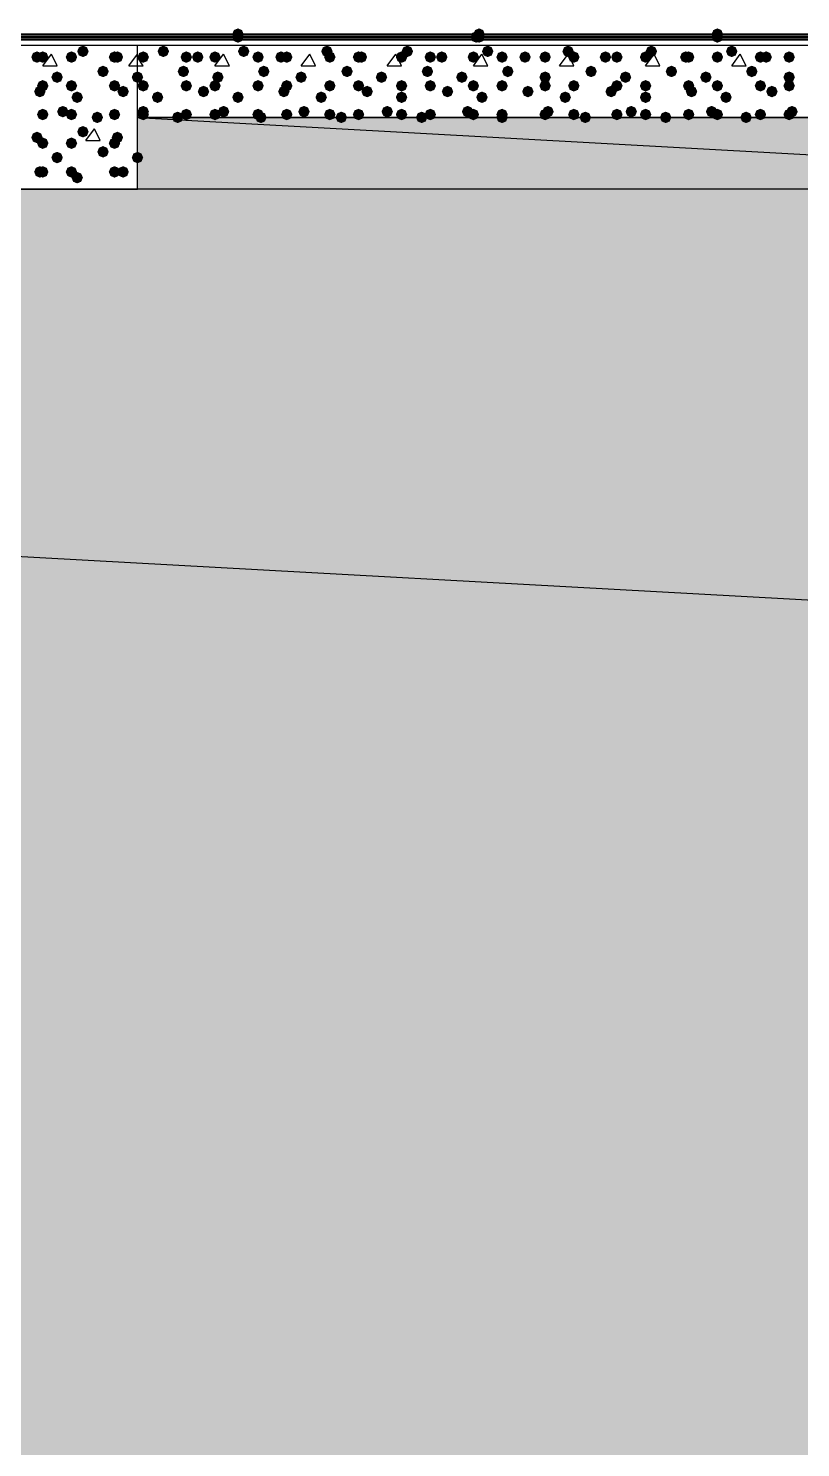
# Model space of a CAD drawing. Header units: millimetres. Extents: x 0 to 420, y 0 to 297.
# Drawn here: x 131.83 to 143.21, y 205.51 to 226.44 of the extents above; entities that cross this region are included whole.
import ezdxf

# ---------------------------------------------------------------- set-up
doc = ezdxf.new("R2010")
doc.units = ezdxf.units.MM
doc.layers.get('0').update_dxf_attribs({"linetype": 'CONTINUOUS'})

msp = doc.modelspace()

# ---------------------------------------------------------------- hatches: boundary and pattern name
at = {"true_color": 0x000007}
h = msp.add_hatch(color=0, dxfattribs=at)
h.paths.add_polyline_path([(32.342667, 226.271667), (32.342667, 226.314)], flags=0)
h.paths.add_polyline_path([(32.342667, 226.271667), (32.342667, 226.314), (380.788333, 226.271667)], flags=0)
h.paths.add_polyline_path([(32.342667, 226.314), (380.788333, 226.271667), (380.788333, 226.314)], flags=0)
at = {"true_color": 0x0000fe}
for points in [[(135.001, 226.356333), (134.976129, 226.296537), (134.916333, 226.271667), (134.856538, 226.296537), (134.831667, 226.356333), (134.856537, 226.416129), (134.916333, 226.441), (134.976129, 226.416129)], [(135.001, 226.314), (134.976129, 226.254204), (134.916333, 226.229333), (134.856538, 226.254204), (134.831667, 226.314), (134.856537, 226.373796), (134.916333, 226.398667), (134.976129, 226.373796)], [(135.001, 226.314), (134.976129, 226.254204), (134.916333, 226.229333), (134.856538, 226.254204), (134.831667, 226.314), (134.856537, 226.373796), (134.916333, 226.398667), (134.976129, 226.373796)], [(135.001, 226.314), (134.976129, 226.254204), (134.916333, 226.229333), (134.856538, 226.254204), (134.831667, 226.314), (134.856537, 226.373796), (134.916333, 226.398667), (134.976129, 226.373796)], [(138.514667, 226.314), (138.489796, 226.254204), (138.43, 226.229333), (138.370204, 226.254204), (138.345333, 226.314), (138.370204, 226.373796), (138.43, 226.398667), (138.489796, 226.373796)], [(138.557, 226.356333), (138.532129, 226.296537), (138.472333, 226.271667), (138.412538, 226.296537), (138.387667, 226.356333), (138.412537, 226.416129), (138.472333, 226.441), (138.532129, 226.416129)], [(138.557, 226.314), (138.532129, 226.254204), (138.472333, 226.229333), (138.412538, 226.254204), (138.387667, 226.314), (138.412537, 226.373796), (138.472333, 226.398667), (138.532129, 226.373796)], [(138.557, 226.314), (138.532129, 226.254204), (138.472333, 226.229333), (138.412538, 226.254204), (138.387667, 226.314), (138.412537, 226.373796), (138.472333, 226.398667), (138.532129, 226.373796)], [(142.070667, 226.356333), (142.045796, 226.296537), (141.986, 226.271667), (141.926204, 226.296537), (141.901333, 226.356333), (141.926204, 226.416129), (141.986, 226.441), (142.045796, 226.416129)], [(142.070667, 226.314), (142.045796, 226.254204), (141.986, 226.229333), (141.926204, 226.254204), (141.901333, 226.314), (141.926204, 226.373796), (141.986, 226.398667), (142.045796, 226.373796)], [(142.070667, 226.314), (142.045796, 226.254204), (141.986, 226.229333), (141.926204, 226.254204), (141.901333, 226.314), (141.926204, 226.373796), (141.986, 226.398667), (142.045796, 226.373796)], [(142.070667, 226.314), (142.045796, 226.254204), (141.986, 226.229333), (141.926204, 226.254204), (141.901333, 226.314), (141.926204, 226.373796), (141.986, 226.398667), (142.045796, 226.373796)]]:
    msp.add_hatch(color=0, dxfattribs=at).paths.add_polyline_path(points, flags=0)
at = {"true_color": 0x000007}
for points in [[(132.037667, 226.017667), (132.012796, 225.957871), (131.953, 225.933), (131.893204, 225.957871), (131.868333, 226.017667), (131.893204, 226.077462), (131.953, 226.102333), (132.012796, 226.077463)], [(132.122333, 226.017667), (132.097463, 225.957871), (132.037667, 225.933), (131.977871, 225.957871), (131.953, 226.017667), (131.977871, 226.077462), (132.037667, 226.102333), (132.097462, 226.077463)], [(132.545667, 226.017667), (132.520796, 225.957871), (132.461, 225.933), (132.401204, 225.957871), (132.376333, 226.017667), (132.401204, 226.077462), (132.461, 226.102333), (132.520796, 226.077463)], [(132.715, 226.102333), (132.690129, 226.042537), (132.630333, 226.017667), (132.570538, 226.042537), (132.545667, 226.102333), (132.570537, 226.162129), (132.630333, 226.187), (132.690129, 226.162129)], [(133.180667, 226.017667), (133.155796, 225.957871), (133.096, 225.933), (133.036204, 225.957871), (133.011333, 226.017667), (133.036204, 226.077462), (133.096, 226.102333), (133.155796, 226.077463)], [(133.223, 226.017667), (133.198129, 225.957871), (133.138333, 225.933), (133.078537, 225.957871), (133.053667, 226.017667), (133.078537, 226.077462), (133.138333, 226.102333), (133.198129, 226.077463)], [(133.011333, 225.806), (132.986462, 225.746204), (132.926667, 225.721333), (132.866871, 225.746204), (132.842, 225.806), (132.866871, 225.865796), (132.926667, 225.890667), (132.986462, 225.865796)], [(132.122333, 225.594333), (132.097463, 225.534538), (132.037667, 225.509667), (131.977871, 225.534538), (131.953, 225.594333), (131.977871, 225.654129), (132.037667, 225.679), (132.097462, 225.654129)], [(132.334, 225.721333), (132.309129, 225.661537), (132.249333, 225.636667), (132.189538, 225.661537), (132.164667, 225.721333), (132.189537, 225.781129), (132.249333, 225.806), (132.309129, 225.781129)], [(132.545667, 225.594333), (132.520796, 225.534538), (132.461, 225.509667), (132.401204, 225.534538), (132.376333, 225.594333), (132.401204, 225.654129), (132.461, 225.679), (132.520796, 225.654129)], [(133.180667, 225.594333), (133.155796, 225.534538), (133.096, 225.509667), (133.036204, 225.534538), (133.011333, 225.594333), (133.036204, 225.654129), (133.096, 225.679), (133.155796, 225.654129)], [(133.519333, 225.721333), (133.494463, 225.661537), (133.434667, 225.636667), (133.374871, 225.661537), (133.35, 225.721333), (133.374871, 225.781129), (133.434667, 225.806), (133.494462, 225.781129)], [(132.08, 225.509667), (132.055129, 225.449871), (131.995333, 225.425), (131.935538, 225.449871), (131.910667, 225.509667), (131.935537, 225.569462), (131.995333, 225.594333), (132.055129, 225.569463)], [(132.630333, 225.425), (132.605463, 225.365204), (132.545667, 225.340333), (132.485871, 225.365204), (132.461, 225.425), (132.485871, 225.484796), (132.545667, 225.509667), (132.605462, 225.484796)], [(133.307667, 225.509667), (133.282796, 225.449871), (133.223, 225.425), (133.163204, 225.449871), (133.138333, 225.509667), (133.163204, 225.569462), (133.223, 225.594333), (133.282796, 225.569463)], [(132.122333, 225.171), (132.097463, 225.111204), (132.037667, 225.086333), (131.977871, 225.111204), (131.953, 225.171), (131.977871, 225.230796), (132.037667, 225.255667), (132.097462, 225.230796)], [(132.418667, 225.213333), (132.393796, 225.153537), (132.334, 225.128667), (132.274204, 225.153537), (132.249333, 225.213333), (132.274204, 225.273129), (132.334, 225.298), (132.393796, 225.273129)], [(132.545667, 225.171), (132.520796, 225.111204), (132.461, 225.086333), (132.401204, 225.111204), (132.376333, 225.171), (132.401204, 225.230796), (132.461, 225.255667), (132.520796, 225.230796)], [(132.926667, 225.128667), (132.901796, 225.068871), (132.842, 225.044), (132.782204, 225.068871), (132.757333, 225.128667), (132.782204, 225.188462), (132.842, 225.213333), (132.901796, 225.188463)], [(133.180667, 225.171), (133.155796, 225.111204), (133.096, 225.086333), (133.036204, 225.111204), (133.011333, 225.171), (133.036204, 225.230796), (133.096, 225.255667), (133.155796, 225.230796)], [(132.715, 224.917), (132.690129, 224.857204), (132.630333, 224.832333), (132.570538, 224.857204), (132.545667, 224.917), (132.570537, 224.976796), (132.630333, 225.001667), (132.690129, 224.976796)], [(132.037667, 224.832333), (132.012796, 224.772537), (131.953, 224.747667), (131.893204, 224.772537), (131.868333, 224.832333), (131.893204, 224.892129), (131.953, 224.917), (132.012796, 224.892129)], [(132.122333, 224.747667), (132.097463, 224.687871), (132.037667, 224.663), (131.977871, 224.687871), (131.953, 224.747667), (131.977871, 224.807462), (132.037667, 224.832333), (132.097462, 224.807463)], [(132.545667, 224.747667), (132.520796, 224.687871), (132.461, 224.663), (132.401204, 224.687871), (132.376333, 224.747667), (132.401204, 224.807462), (132.461, 224.832333), (132.520796, 224.807463)], [(133.180667, 224.747667), (133.155796, 224.687871), (133.096, 224.663), (133.036204, 224.687871), (133.011333, 224.747667), (133.036204, 224.807462), (133.096, 224.832333), (133.155796, 224.807463)], [(133.223, 224.832333), (133.198129, 224.772537), (133.138333, 224.747667), (133.078537, 224.772537), (133.053667, 224.832333), (133.078537, 224.892129), (133.138333, 224.917), (133.198129, 224.892129)], [(132.334, 224.536), (132.309129, 224.476204), (132.249333, 224.451333), (132.189538, 224.476204), (132.164667, 224.536), (132.189537, 224.595796), (132.249333, 224.620667), (132.309129, 224.595796)], [(133.011333, 224.620667), (132.986462, 224.560871), (132.926667, 224.536), (132.866871, 224.560871), (132.842, 224.620667), (132.866871, 224.680462), (132.926667, 224.705333), (132.986462, 224.680463)], [(133.519333, 224.536), (133.494463, 224.476204), (133.434667, 224.451333), (133.374871, 224.476204), (133.35, 224.536), (133.374871, 224.595796), (133.434667, 224.620667), (133.494462, 224.595796)], [(132.08, 224.324333), (132.055129, 224.264537), (131.995333, 224.239667), (131.935538, 224.264537), (131.910667, 224.324333), (131.935537, 224.384129), (131.995333, 224.409), (132.055129, 224.384129)], [(132.122333, 224.324333), (132.097463, 224.264537), (132.037667, 224.239667), (131.977871, 224.264537), (131.953, 224.324333), (131.977871, 224.384129), (132.037667, 224.409), (132.097462, 224.384129)], [(132.545667, 224.324333), (132.520796, 224.264537), (132.461, 224.239667), (132.401204, 224.264537), (132.376333, 224.324333), (132.401204, 224.384129), (132.461, 224.409), (132.520796, 224.384129)], [(133.180667, 224.324333), (133.155796, 224.264537), (133.096, 224.239667), (133.036204, 224.264537), (133.011333, 224.324333), (133.036204, 224.384129), (133.096, 224.409), (133.155796, 224.384129)], [(133.307667, 224.324333), (133.282796, 224.264537), (133.223, 224.239667), (133.163204, 224.264537), (133.138333, 224.324333), (133.163204, 224.384129), (133.223, 224.409), (133.282796, 224.384129)], [(132.630333, 224.239667), (132.605463, 224.179871), (132.545667, 224.155), (132.485871, 224.179871), (132.461, 224.239667), (132.485871, 224.299462), (132.545667, 224.324333), (132.605462, 224.299463)]]:
    msp.add_hatch(color=0, dxfattribs=at).paths.add_polyline_path(points, flags=0)
at = {"true_color": 0x000008}
for points in [[(133.604, 226.017667), (133.579129, 225.957871), (133.519333, 225.933), (133.459538, 225.957871), (133.434667, 226.017667), (133.459537, 226.077462), (133.519333, 226.102333), (133.579129, 226.077463)], [(133.900333, 226.102333), (133.875463, 226.042537), (133.815667, 226.017667), (133.755871, 226.042537), (133.731, 226.102333), (133.755871, 226.162129), (133.815667, 226.187), (133.875462, 226.162129)], [(134.239, 226.017667), (134.214129, 225.957871), (134.154333, 225.933), (134.094538, 225.957871), (134.069667, 226.017667), (134.094537, 226.077462), (134.154333, 226.102333), (134.214129, 226.077463)], [(134.408333, 226.017667), (134.383463, 225.957871), (134.323667, 225.933), (134.263871, 225.957871), (134.239, 226.017667), (134.263871, 226.077462), (134.323667, 226.102333), (134.383462, 226.077463)], [(134.662333, 226.017667), (134.637463, 225.957871), (134.577667, 225.933), (134.517871, 225.957871), (134.493, 226.017667), (134.517871, 226.077462), (134.577667, 226.102333), (134.637462, 226.077463)], [(135.085667, 226.102333), (135.060796, 226.042537), (135.001, 226.017667), (134.941204, 226.042537), (134.916333, 226.102333), (134.941204, 226.162129), (135.001, 226.187), (135.060796, 226.162129)], [(135.297333, 226.017667), (135.272463, 225.957871), (135.212667, 225.933), (135.152871, 225.957871), (135.128, 226.017667), (135.152871, 226.077462), (135.212667, 226.102333), (135.272462, 226.077463)], [(135.636, 226.017667), (135.611129, 225.957871), (135.551333, 225.933), (135.491537, 225.957871), (135.466667, 226.017667), (135.491537, 226.077462), (135.551333, 226.102333), (135.611129, 226.077463)], [(135.720667, 226.017667), (135.695796, 225.957871), (135.636, 225.933), (135.576204, 225.957871), (135.551333, 226.017667), (135.576204, 226.077462), (135.636, 226.102333), (135.695796, 226.077463)], [(136.313333, 226.102333), (136.288463, 226.042537), (136.228667, 226.017667), (136.168871, 226.042537), (136.144, 226.102333), (136.168871, 226.162129), (136.228667, 226.187), (136.288462, 226.162129)], [(136.355667, 226.017667), (136.330796, 225.957871), (136.271, 225.933), (136.211204, 225.957871), (136.186333, 226.017667), (136.211204, 226.077462), (136.271, 226.102333), (136.330796, 226.077463)], [(136.779, 226.017667), (136.754129, 225.957871), (136.694333, 225.933), (136.634537, 225.957871), (136.609667, 226.017667), (136.634537, 226.077462), (136.694333, 226.102333), (136.754129, 226.077463)], [(136.821333, 226.017667), (136.796462, 225.957871), (136.736667, 225.933), (136.676871, 225.957871), (136.652, 226.017667), (136.676871, 226.077462), (136.736667, 226.102333), (136.796462, 226.077463)], [(137.414, 226.017667), (137.389129, 225.957871), (137.329333, 225.933), (137.269538, 225.957871), (137.244667, 226.017667), (137.269537, 226.077462), (137.329333, 226.102333), (137.389129, 226.077463)], [(137.498667, 226.102333), (137.473796, 226.042537), (137.414, 226.017667), (137.354204, 226.042537), (137.329333, 226.102333), (137.354204, 226.162129), (137.414, 226.187), (137.473796, 226.162129)], [(137.837333, 226.017667), (137.812463, 225.957871), (137.752667, 225.933), (137.692871, 225.957871), (137.668, 226.017667), (137.692871, 226.077462), (137.752667, 226.102333), (137.812462, 226.077463)], [(138.006667, 226.017667), (137.981796, 225.957871), (137.922, 225.933), (137.862204, 225.957871), (137.837333, 226.017667), (137.862204, 226.077462), (137.922, 226.102333), (137.981796, 226.077463)], [(138.472333, 226.017667), (138.447463, 225.957871), (138.387667, 225.933), (138.327871, 225.957871), (138.303, 226.017667), (138.327871, 226.077462), (138.387667, 226.102333), (138.447462, 226.077463)], [(138.684, 226.102333), (138.659129, 226.042537), (138.599333, 226.017667), (138.539537, 226.042537), (138.514667, 226.102333), (138.539537, 226.162129), (138.599333, 226.187), (138.659129, 226.162129)], [(138.895667, 226.017667), (138.870796, 225.957871), (138.811, 225.933), (138.751204, 225.957871), (138.726333, 226.017667), (138.751204, 226.077462), (138.811, 226.102333), (138.870796, 226.077463)], [(139.234333, 226.017667), (139.209463, 225.957871), (139.149667, 225.933), (139.089871, 225.957871), (139.065, 226.017667), (139.089871, 226.077462), (139.149667, 226.102333), (139.209462, 226.077463)], [(139.530667, 226.017667), (139.505796, 225.957871), (139.446, 225.933), (139.386204, 225.957871), (139.361333, 226.017667), (139.386204, 226.077462), (139.446, 226.102333), (139.505796, 226.077463)], [(139.869333, 226.102333), (139.844463, 226.042537), (139.784667, 226.017667), (139.724871, 226.042537), (139.7, 226.102333), (139.724871, 226.162129), (139.784667, 226.187), (139.844462, 226.162129)], [(139.954, 226.017667), (139.929129, 225.957871), (139.869333, 225.933), (139.809538, 225.957871), (139.784667, 226.017667), (139.809537, 226.077462), (139.869333, 226.102333), (139.929129, 226.077463)], [(140.419667, 226.017667), (140.394796, 225.957871), (140.335, 225.933), (140.275204, 225.957871), (140.250333, 226.017667), (140.275204, 226.077462), (140.335, 226.102333), (140.394796, 226.077463)], [(140.589, 226.017667), (140.564129, 225.957871), (140.504333, 225.933), (140.444538, 225.957871), (140.419667, 226.017667), (140.444537, 226.077462), (140.504333, 226.102333), (140.564129, 226.077463)], [(141.012333, 226.017667), (140.987462, 225.957871), (140.927667, 225.933), (140.867871, 225.957871), (140.843, 226.017667), (140.867871, 226.077462), (140.927667, 226.102333), (140.987462, 226.077463)], [(141.097, 226.102333), (141.072129, 226.042537), (141.012333, 226.017667), (140.952538, 226.042537), (140.927667, 226.102333), (140.952537, 226.162129), (141.012333, 226.187), (141.072129, 226.162129)], [(141.605, 226.017667), (141.580129, 225.957871), (141.520333, 225.933), (141.460537, 225.957871), (141.435667, 226.017667), (141.460537, 226.077462), (141.520333, 226.102333), (141.580129, 226.077463)], [(141.647333, 226.017667), (141.622463, 225.957871), (141.562667, 225.933), (141.502871, 225.957871), (141.478, 226.017667), (141.502871, 226.077462), (141.562667, 226.102333), (141.622462, 226.077463)], [(142.070667, 226.017667), (142.045796, 225.957871), (141.986, 225.933), (141.926204, 225.957871), (141.901333, 226.017667), (141.926204, 226.077462), (141.986, 226.102333), (142.045796, 226.077463)], [(142.282333, 226.102333), (142.257463, 226.042537), (142.197667, 226.017667), (142.137871, 226.042537), (142.113, 226.102333), (142.137871, 226.162129), (142.197667, 226.187), (142.257462, 226.162129)], [(142.705667, 226.017667), (142.680796, 225.957871), (142.621, 225.933), (142.561204, 225.957871), (142.536333, 226.017667), (142.561204, 226.077462), (142.621, 226.102333), (142.680796, 226.077463)], [(142.790333, 226.017667), (142.765463, 225.957871), (142.705667, 225.933), (142.645871, 225.957871), (142.621, 226.017667), (142.645871, 226.077462), (142.705667, 226.102333), (142.765462, 226.077463)], [(143.129, 226.017667), (143.104129, 225.957871), (143.044333, 225.933), (142.984537, 225.957871), (142.959667, 226.017667), (142.984537, 226.077462), (143.044333, 226.102333), (143.104129, 226.077463)], [(134.196667, 225.806), (134.171796, 225.746204), (134.112, 225.721333), (134.052204, 225.746204), (134.027333, 225.806), (134.052204, 225.865796), (134.112, 225.890667), (134.171796, 225.865796)], [(135.382, 225.806), (135.357129, 225.746204), (135.297333, 225.721333), (135.237538, 225.746204), (135.212667, 225.806), (135.237537, 225.865796), (135.297333, 225.890667), (135.357129, 225.865796)], [(136.609667, 225.806), (136.584796, 225.746204), (136.525, 225.721333), (136.465204, 225.746204), (136.440333, 225.806), (136.465204, 225.865796), (136.525, 225.890667), (136.584796, 225.865796)], [(137.795, 225.806), (137.770129, 225.746204), (137.710333, 225.721333), (137.650538, 225.746204), (137.625667, 225.806), (137.650537, 225.865796), (137.710333, 225.890667), (137.770129, 225.865796)], [(138.980333, 225.806), (138.955463, 225.746204), (138.895667, 225.721333), (138.835871, 225.746204), (138.811, 225.806), (138.835871, 225.865796), (138.895667, 225.890667), (138.955462, 225.865796)], [(140.208, 225.806), (140.183129, 225.746204), (140.123333, 225.721333), (140.063538, 225.746204), (140.038667, 225.806), (140.063537, 225.865796), (140.123333, 225.890667), (140.183129, 225.865796)], [(141.393333, 225.806), (141.368463, 225.746204), (141.308667, 225.721333), (141.248871, 225.746204), (141.224, 225.806), (141.248871, 225.865796), (141.308667, 225.890667), (141.368462, 225.865796)], [(142.578667, 225.806), (142.553796, 225.746204), (142.494, 225.721333), (142.434204, 225.746204), (142.409333, 225.806), (142.434204, 225.865796), (142.494, 225.890667), (142.553796, 225.865796)], [(133.604, 225.594333), (133.579129, 225.534538), (133.519333, 225.509667), (133.459538, 225.534538), (133.434667, 225.594333), (133.459537, 225.654129), (133.519333, 225.679), (133.579129, 225.654129)], [(134.239, 225.594333), (134.214129, 225.534538), (134.154333, 225.509667), (134.094538, 225.534538), (134.069667, 225.594333), (134.094537, 225.654129), (134.154333, 225.679), (134.214129, 225.654129)], [(134.662333, 225.594333), (134.637463, 225.534538), (134.577667, 225.509667), (134.517871, 225.534538), (134.493, 225.594333), (134.517871, 225.654129), (134.577667, 225.679), (134.637462, 225.654129)], [(134.704667, 225.721333), (134.679796, 225.661537), (134.62, 225.636667), (134.560204, 225.661537), (134.535333, 225.721333), (134.560204, 225.781129), (134.62, 225.806), (134.679796, 225.781129)], [(135.297333, 225.594333), (135.272463, 225.534538), (135.212667, 225.509667), (135.152871, 225.534538), (135.128, 225.594333), (135.152871, 225.654129), (135.212667, 225.679), (135.272462, 225.654129)], [(135.720667, 225.594333), (135.695796, 225.534538), (135.636, 225.509667), (135.576204, 225.534538), (135.551333, 225.594333), (135.576204, 225.654129), (135.636, 225.679), (135.695796, 225.654129)], [(135.932333, 225.721333), (135.907463, 225.661537), (135.847667, 225.636667), (135.787871, 225.661537), (135.763, 225.721333), (135.787871, 225.781129), (135.847667, 225.806), (135.907462, 225.781129)], [(136.355667, 225.594333), (136.330796, 225.534538), (136.271, 225.509667), (136.211204, 225.534538), (136.186333, 225.594333), (136.211204, 225.654129), (136.271, 225.679), (136.330796, 225.654129)], [(136.779, 225.594333), (136.754129, 225.534538), (136.694333, 225.509667), (136.634537, 225.534538), (136.609667, 225.594333), (136.634537, 225.654129), (136.694333, 225.679), (136.754129, 225.654129)], [(137.117667, 225.721333), (137.092796, 225.661537), (137.033, 225.636667), (136.973204, 225.661537), (136.948333, 225.721333), (136.973204, 225.781129), (137.033, 225.806), (137.092796, 225.781129)], [(137.414, 225.594333), (137.389129, 225.534538), (137.329333, 225.509667), (137.269538, 225.534538), (137.244667, 225.594333), (137.269537, 225.654129), (137.329333, 225.679), (137.389129, 225.654129)], [(137.837333, 225.594333), (137.812463, 225.534538), (137.752667, 225.509667), (137.692871, 225.534538), (137.668, 225.594333), (137.692871, 225.654129), (137.752667, 225.679), (137.812462, 225.654129)], [(138.303, 225.721333), (138.278129, 225.661537), (138.218333, 225.636667), (138.158537, 225.661537), (138.133667, 225.721333), (138.158537, 225.781129), (138.218333, 225.806), (138.278129, 225.781129)], [(138.472333, 225.594333), (138.447463, 225.534538), (138.387667, 225.509667), (138.327871, 225.534538), (138.303, 225.594333), (138.327871, 225.654129), (138.387667, 225.679), (138.447462, 225.654129)], [(138.895667, 225.594333), (138.870796, 225.534538), (138.811, 225.509667), (138.751204, 225.534538), (138.726333, 225.594333), (138.751204, 225.654129), (138.811, 225.679), (138.870796, 225.654129)], [(139.530667, 225.721333), (139.505796, 225.661537), (139.446, 225.636667), (139.386204, 225.661537), (139.361333, 225.721333), (139.386204, 225.781129), (139.446, 225.806), (139.505796, 225.781129)], [(139.530667, 225.594333), (139.505796, 225.534538), (139.446, 225.509667), (139.386204, 225.534538), (139.361333, 225.594333), (139.386204, 225.654129), (139.446, 225.679), (139.505796, 225.654129)], [(139.954, 225.594333), (139.929129, 225.534538), (139.869333, 225.509667), (139.809538, 225.534538), (139.784667, 225.594333), (139.809537, 225.654129), (139.869333, 225.679), (139.929129, 225.654129)], [(140.589, 225.594333), (140.564129, 225.534538), (140.504333, 225.509667), (140.444538, 225.534538), (140.419667, 225.594333), (140.444537, 225.654129), (140.504333, 225.679), (140.564129, 225.654129)], [(140.716, 225.721333), (140.691129, 225.661537), (140.631333, 225.636667), (140.571538, 225.661537), (140.546667, 225.721333), (140.571537, 225.781129), (140.631333, 225.806), (140.691129, 225.781129)], [(141.012333, 225.594333), (140.987462, 225.534538), (140.927667, 225.509667), (140.867871, 225.534538), (140.843, 225.594333), (140.867871, 225.654129), (140.927667, 225.679), (140.987462, 225.654129)], [(141.647333, 225.594333), (141.622463, 225.534538), (141.562667, 225.509667), (141.502871, 225.534538), (141.478, 225.594333), (141.502871, 225.654129), (141.562667, 225.679), (141.622462, 225.654129)], [(141.901333, 225.721333), (141.876463, 225.661537), (141.816667, 225.636667), (141.756871, 225.661537), (141.732, 225.721333), (141.756871, 225.781129), (141.816667, 225.806), (141.876462, 225.781129)], [(142.070667, 225.594333), (142.045796, 225.534538), (141.986, 225.509667), (141.926204, 225.534538), (141.901333, 225.594333), (141.926204, 225.654129), (141.986, 225.679), (142.045796, 225.654129)], [(142.705667, 225.594333), (142.680796, 225.534538), (142.621, 225.509667), (142.561204, 225.534538), (142.536333, 225.594333), (142.561204, 225.654129), (142.621, 225.679), (142.680796, 225.654129)], [(143.129, 225.721333), (143.104129, 225.661537), (143.044333, 225.636667), (142.984537, 225.661537), (142.959667, 225.721333), (142.984537, 225.781129), (143.044333, 225.806), (143.104129, 225.781129)], [(143.129, 225.594333), (143.104129, 225.534538), (143.044333, 225.509667), (142.984537, 225.534538), (142.959667, 225.594333), (142.984537, 225.654129), (143.044333, 225.679), (143.104129, 225.654129)], [(133.815667, 225.425), (133.790796, 225.365204), (133.731, 225.340333), (133.671204, 225.365204), (133.646333, 225.425), (133.671204, 225.484796), (133.731, 225.509667), (133.790796, 225.484796)], [(134.493, 225.509667), (134.468129, 225.449871), (134.408333, 225.425), (134.348537, 225.449871), (134.323667, 225.509667), (134.348537, 225.569462), (134.408333, 225.594333), (134.468129, 225.569463)], [(135.001, 225.425), (134.976129, 225.365204), (134.916333, 225.340333), (134.856538, 225.365204), (134.831667, 225.425), (134.856537, 225.484796), (134.916333, 225.509667), (134.976129, 225.484796)], [(135.678333, 225.509667), (135.653463, 225.449871), (135.593667, 225.425), (135.533871, 225.449871), (135.509, 225.509667), (135.533871, 225.569462), (135.593667, 225.594333), (135.653462, 225.569463)], [(136.228667, 225.425), (136.203796, 225.365204), (136.144, 225.340333), (136.084204, 225.365204), (136.059333, 225.425), (136.084204, 225.484796), (136.144, 225.509667), (136.203796, 225.484796)], [(136.906, 225.509667), (136.881129, 225.449871), (136.821333, 225.425), (136.761538, 225.449871), (136.736667, 225.509667), (136.761537, 225.569462), (136.821333, 225.594333), (136.881129, 225.569463)], [(137.414, 225.425), (137.389129, 225.365204), (137.329333, 225.340333), (137.269538, 225.365204), (137.244667, 225.425), (137.269537, 225.484796), (137.329333, 225.509667), (137.389129, 225.484796)], [(138.091333, 225.509667), (138.066463, 225.449871), (138.006667, 225.425), (137.946871, 225.449871), (137.922, 225.509667), (137.946871, 225.569462), (138.006667, 225.594333), (138.066462, 225.569463)], [(138.599333, 225.425), (138.574463, 225.365204), (138.514667, 225.340333), (138.454871, 225.365204), (138.43, 225.425), (138.454871, 225.484796), (138.514667, 225.509667), (138.574462, 225.484796)], [(139.276667, 225.509667), (139.251796, 225.449871), (139.192, 225.425), (139.132204, 225.449871), (139.107333, 225.509667), (139.132204, 225.569462), (139.192, 225.594333), (139.251796, 225.569463)], [(139.827, 225.425), (139.802129, 225.365204), (139.742333, 225.340333), (139.682538, 225.365204), (139.657667, 225.425), (139.682537, 225.484796), (139.742333, 225.509667), (139.802129, 225.484796)], [(140.504333, 225.509667), (140.479463, 225.449871), (140.419667, 225.425), (140.359871, 225.449871), (140.335, 225.509667), (140.359871, 225.569462), (140.419667, 225.594333), (140.479462, 225.569463)], [(141.012333, 225.425), (140.987462, 225.365204), (140.927667, 225.340333), (140.867871, 225.365204), (140.843, 225.425), (140.867871, 225.484796), (140.927667, 225.509667), (140.987462, 225.484796)], [(141.689667, 225.509667), (141.664796, 225.449871), (141.605, 225.425), (141.545204, 225.449871), (141.520333, 225.509667), (141.545204, 225.569462), (141.605, 225.594333), (141.664796, 225.569463)], [(142.197667, 225.425), (142.172796, 225.365204), (142.113, 225.340333), (142.053204, 225.365204), (142.028333, 225.425), (142.053204, 225.484796), (142.113, 225.509667), (142.172796, 225.484796)], [(142.875, 225.509667), (142.850129, 225.449871), (142.790333, 225.425), (142.730538, 225.449871), (142.705667, 225.509667), (142.730537, 225.569462), (142.790333, 225.594333), (142.850129, 225.569463)], [(133.604, 225.213333), (133.579129, 225.153537), (133.519333, 225.128667), (133.459538, 225.153537), (133.434667, 225.213333), (133.459537, 225.273129), (133.519333, 225.298), (133.579129, 225.273129)], [(133.604, 225.171), (133.579129, 225.111204), (133.519333, 225.086333), (133.459538, 225.111204), (133.434667, 225.171), (133.459537, 225.230796), (133.519333, 225.255667), (133.579129, 225.230796)], [(134.112, 225.128667), (134.087129, 225.068871), (134.027333, 225.044), (133.967538, 225.068871), (133.942667, 225.128667), (133.967537, 225.188462), (134.027333, 225.213333), (134.087129, 225.188463)], [(134.239, 225.171), (134.214129, 225.111204), (134.154333, 225.086333), (134.094538, 225.111204), (134.069667, 225.171), (134.094537, 225.230796), (134.154333, 225.255667), (134.214129, 225.230796)], [(134.662333, 225.171), (134.637463, 225.111204), (134.577667, 225.086333), (134.517871, 225.111204), (134.493, 225.171), (134.517871, 225.230796), (134.577667, 225.255667), (134.637462, 225.230796)], [(134.789333, 225.213333), (134.764463, 225.153537), (134.704667, 225.128667), (134.644871, 225.153537), (134.62, 225.213333), (134.644871, 225.273129), (134.704667, 225.298), (134.764462, 225.273129)], [(135.297333, 225.171), (135.272463, 225.111204), (135.212667, 225.086333), (135.152871, 225.111204), (135.128, 225.171), (135.152871, 225.230796), (135.212667, 225.255667), (135.272462, 225.230796)], [(135.339667, 225.128667), (135.314796, 225.068871), (135.255, 225.044), (135.195204, 225.068871), (135.170333, 225.128667), (135.195204, 225.188462), (135.255, 225.213333), (135.314796, 225.188463)], [(135.720667, 225.171), (135.695796, 225.111204), (135.636, 225.086333), (135.576204, 225.111204), (135.551333, 225.171), (135.576204, 225.230796), (135.636, 225.255667), (135.695796, 225.230796)], [(135.974667, 225.213333), (135.949796, 225.153537), (135.89, 225.128667), (135.830204, 225.153537), (135.805333, 225.213333), (135.830204, 225.273129), (135.89, 225.298), (135.949796, 225.273129)], [(136.355667, 225.171), (136.330796, 225.111204), (136.271, 225.086333), (136.211204, 225.111204), (136.186333, 225.171), (136.211204, 225.230796), (136.271, 225.255667), (136.330796, 225.230796)], [(136.525, 225.128667), (136.500129, 225.068871), (136.440333, 225.044), (136.380538, 225.068871), (136.355667, 225.128667), (136.380537, 225.188462), (136.440333, 225.213333), (136.500129, 225.188463)], [(136.779, 225.171), (136.754129, 225.111204), (136.694333, 225.086333), (136.634537, 225.111204), (136.609667, 225.171), (136.634537, 225.230796), (136.694333, 225.255667), (136.754129, 225.230796)], [(137.202333, 225.213333), (137.177462, 225.153537), (137.117667, 225.128667), (137.057871, 225.153537), (137.033, 225.213333), (137.057871, 225.273129), (137.117667, 225.298), (137.177462, 225.273129)], [(137.414, 225.171), (137.389129, 225.111204), (137.329333, 225.086333), (137.269538, 225.111204), (137.244667, 225.171), (137.269537, 225.230796), (137.329333, 225.255667), (137.389129, 225.230796)], [(137.710333, 225.128667), (137.685463, 225.068871), (137.625667, 225.044), (137.565871, 225.068871), (137.541, 225.128667), (137.565871, 225.188462), (137.625667, 225.213333), (137.685462, 225.188463)], [(137.837333, 225.171), (137.812463, 225.111204), (137.752667, 225.086333), (137.692871, 225.111204), (137.668, 225.171), (137.692871, 225.230796), (137.752667, 225.255667), (137.812462, 225.230796)], [(138.387667, 225.213333), (138.362796, 225.153537), (138.303, 225.128667), (138.243204, 225.153537), (138.218333, 225.213333), (138.243204, 225.273129), (138.303, 225.298), (138.362796, 225.273129)], [(138.472333, 225.171), (138.447463, 225.111204), (138.387667, 225.086333), (138.327871, 225.111204), (138.303, 225.171), (138.327871, 225.230796), (138.387667, 225.255667), (138.447462, 225.230796)], [(138.895667, 225.171), (138.870796, 225.111204), (138.811, 225.086333), (138.751204, 225.111204), (138.726333, 225.171), (138.751204, 225.230796), (138.811, 225.255667), (138.870796, 225.230796)], [(138.895667, 225.128667), (138.870796, 225.068871), (138.811, 225.044), (138.751204, 225.068871), (138.726333, 225.128667), (138.751204, 225.188462), (138.811, 225.213333), (138.870796, 225.188463)], [(139.530667, 225.171), (139.505796, 225.111204), (139.446, 225.086333), (139.386204, 225.111204), (139.361333, 225.171), (139.386204, 225.230796), (139.446, 225.255667), (139.505796, 225.230796)], [(139.573, 225.213333), (139.548129, 225.153537), (139.488333, 225.128667), (139.428538, 225.153537), (139.403667, 225.213333), (139.428537, 225.273129), (139.488333, 225.298), (139.548129, 225.273129)], [(139.954, 225.171), (139.929129, 225.111204), (139.869333, 225.086333), (139.809538, 225.111204), (139.784667, 225.171), (139.809537, 225.230796), (139.869333, 225.255667), (139.929129, 225.230796)], [(140.123333, 225.128667), (140.098463, 225.068871), (140.038667, 225.044), (139.978871, 225.068871), (139.954, 225.128667), (139.978871, 225.188462), (140.038667, 225.213333), (140.098462, 225.188463)], [(140.589, 225.171), (140.564129, 225.111204), (140.504333, 225.086333), (140.444538, 225.111204), (140.419667, 225.171), (140.444537, 225.230796), (140.504333, 225.255667), (140.564129, 225.230796)], [(140.800667, 225.213333), (140.775796, 225.153537), (140.716, 225.128667), (140.656204, 225.153537), (140.631333, 225.213333), (140.656204, 225.273129), (140.716, 225.298), (140.775796, 225.273129)], [(141.012333, 225.171), (140.987462, 225.111204), (140.927667, 225.086333), (140.867871, 225.111204), (140.843, 225.171), (140.867871, 225.230796), (140.927667, 225.255667), (140.987462, 225.230796)], [(141.308667, 225.128667), (141.283796, 225.068871), (141.224, 225.044), (141.164204, 225.068871), (141.139333, 225.128667), (141.164204, 225.188462), (141.224, 225.213333), (141.283796, 225.188463)], [(141.647333, 225.171), (141.622463, 225.111204), (141.562667, 225.086333), (141.502871, 225.111204), (141.478, 225.171), (141.502871, 225.230796), (141.562667, 225.255667), (141.622462, 225.230796)], [(141.986, 225.213333), (141.961129, 225.153537), (141.901333, 225.128667), (141.841538, 225.153537), (141.816667, 225.213333), (141.841537, 225.273129), (141.901333, 225.298), (141.961129, 225.273129)], [(142.070667, 225.171), (142.045796, 225.111204), (141.986, 225.086333), (141.926204, 225.111204), (141.901333, 225.171), (141.926204, 225.230796), (141.986, 225.255667), (142.045796, 225.230796)], [(142.494, 225.128667), (142.469129, 225.068871), (142.409333, 225.044), (142.349538, 225.068871), (142.324667, 225.128667), (142.349537, 225.188462), (142.409333, 225.213333), (142.469129, 225.188463)], [(142.705667, 225.171), (142.680796, 225.111204), (142.621, 225.086333), (142.561204, 225.111204), (142.536333, 225.171), (142.561204, 225.230796), (142.621, 225.255667), (142.680796, 225.230796)], [(143.129, 225.171), (143.104129, 225.111204), (143.044333, 225.086333), (142.984537, 225.111204), (142.959667, 225.171), (142.984537, 225.230796), (143.044333, 225.255667), (143.104129, 225.230796)], [(143.171333, 225.213333), (143.146462, 225.153537), (143.086667, 225.128667), (143.026871, 225.153537), (143.002, 225.213333), (143.026871, 225.273129), (143.086667, 225.298), (143.146462, 225.273129)]]:
    msp.add_hatch(color=0, dxfattribs=at).paths.add_polyline_path(points, flags=0)
h = msp.add_hatch(color=0, dxfattribs=at)
h.paths.add_polyline_path([(152.527, 225.128667), (133.434667, 225.128667), (152.527, 224.070333)], flags=0)
h.paths.add_polyline_path([(133.434667, 225.128667), (152.527, 224.070333), (133.434667, 224.070333)], flags=0)
h = msp.add_hatch(color=0, dxfattribs=at)
h.paths.add_polyline_path([(379.603, 224.070333), (33.528, 224.070333), (379.603, 204.978)], flags=0)
h.paths.add_polyline_path([(33.528, 224.070333), (379.603, 204.978), (33.528, 204.978)], flags=0)

# ---------------------------------------------------------------- linework, layer by layer
at = {"color": 0, "true_color": 0x000007}
for points in [[(32.300333, 226.356333), (380.788333, 226.356333), (32.300333, 226.314), (380.788333, 226.314)], [(380.788333, 226.356333), (32.300333, 226.356333), (32.300333, 226.314)], [(380.788333, 226.314), (32.342667, 226.314), (32.300333, 226.314)], [(32.342667, 226.314), (380.788333, 226.314)], [(32.342667, 226.271667), (380.788333, 226.271667)], [(132.037667, 225.890667), (132.164667, 226.06)], [(132.249333, 225.890667), (132.164667, 226.06)], [(133.307667, 225.890667), (133.434667, 226.06)], [(152.527, 226.187), (133.434667, 226.187)], [(133.434667, 226.017667), (133.434667, 226.06)], [(132.037667, 225.890667), (132.249333, 225.890667)], [(133.307667, 225.890667), (133.434667, 225.890667)], [(133.434667, 225.128667), (152.527, 225.128667)], [(132.672667, 224.79), (132.799667, 224.959333)], [(132.672667, 224.79), (132.884333, 224.79)], [(132.884333, 224.79), (132.799667, 224.959333)]]:
    msp.add_lwpolyline(points, dxfattribs=at)
for points in [[(32.342667, 226.314), (380.788333, 226.314)], [(32.342667, 226.271667), (32.342667, 226.314), (380.788333, 226.271667)], [(32.342667, 226.314), (380.788333, 226.271667), (380.788333, 226.314)], [(131.318, 226.187), (131.318, 224.070333), (133.434667, 224.070333), (133.434667, 226.187)]]:
    msp.add_lwpolyline(points, close=True, dxfattribs=at)
at = {"color": 0, "true_color": 0x000008}
for points in [[(134.577667, 225.890667), (134.704667, 226.06)], [(134.789333, 225.890667), (134.704667, 226.06)], [(135.847667, 225.890667), (135.974667, 226.06)], [(136.059333, 225.890667), (135.974667, 226.06)], [(137.117667, 225.890667), (137.244667, 226.06)], [(137.329333, 225.890667), (137.244667, 226.06)], [(138.387667, 225.890667), (138.514667, 226.06)], [(138.599333, 225.890667), (138.514667, 226.06)], [(139.657667, 225.890667), (139.784667, 226.06)], [(139.869333, 225.890667), (139.784667, 226.06)], [(140.927667, 225.890667), (141.054667, 226.06)], [(141.139333, 225.890667), (141.054667, 226.06)], [(142.197667, 225.890667), (142.324667, 226.06)], [(142.409333, 225.890667), (142.324667, 226.06)], [(133.519333, 225.890667), (133.434667, 226.017667)], [(133.434667, 225.890667), (133.519333, 225.890667)], [(134.577667, 225.890667), (134.789333, 225.890667)], [(135.847667, 225.890667), (136.059333, 225.890667)], [(137.117667, 225.890667), (137.329333, 225.890667)], [(138.387667, 225.890667), (138.599333, 225.890667)], [(139.657667, 225.890667), (139.869333, 225.890667)], [(140.927667, 225.890667), (141.139333, 225.890667)], [(142.197667, 225.890667), (142.409333, 225.890667)]]:
    msp.add_lwpolyline(points, dxfattribs=at)
for points in [[(152.527, 225.128667), (133.434667, 225.128667), (152.527, 224.070333)], [(133.434667, 225.128667), (152.527, 224.070333), (133.434667, 224.070333)], [(379.603, 224.070333), (33.528, 224.070333), (379.603, 204.978)], [(33.528, 224.070333), (379.603, 204.978), (33.528, 204.978)]]:
    msp.add_lwpolyline(points, close=True, dxfattribs=at)

doc.saveas('drawing.dxf')
